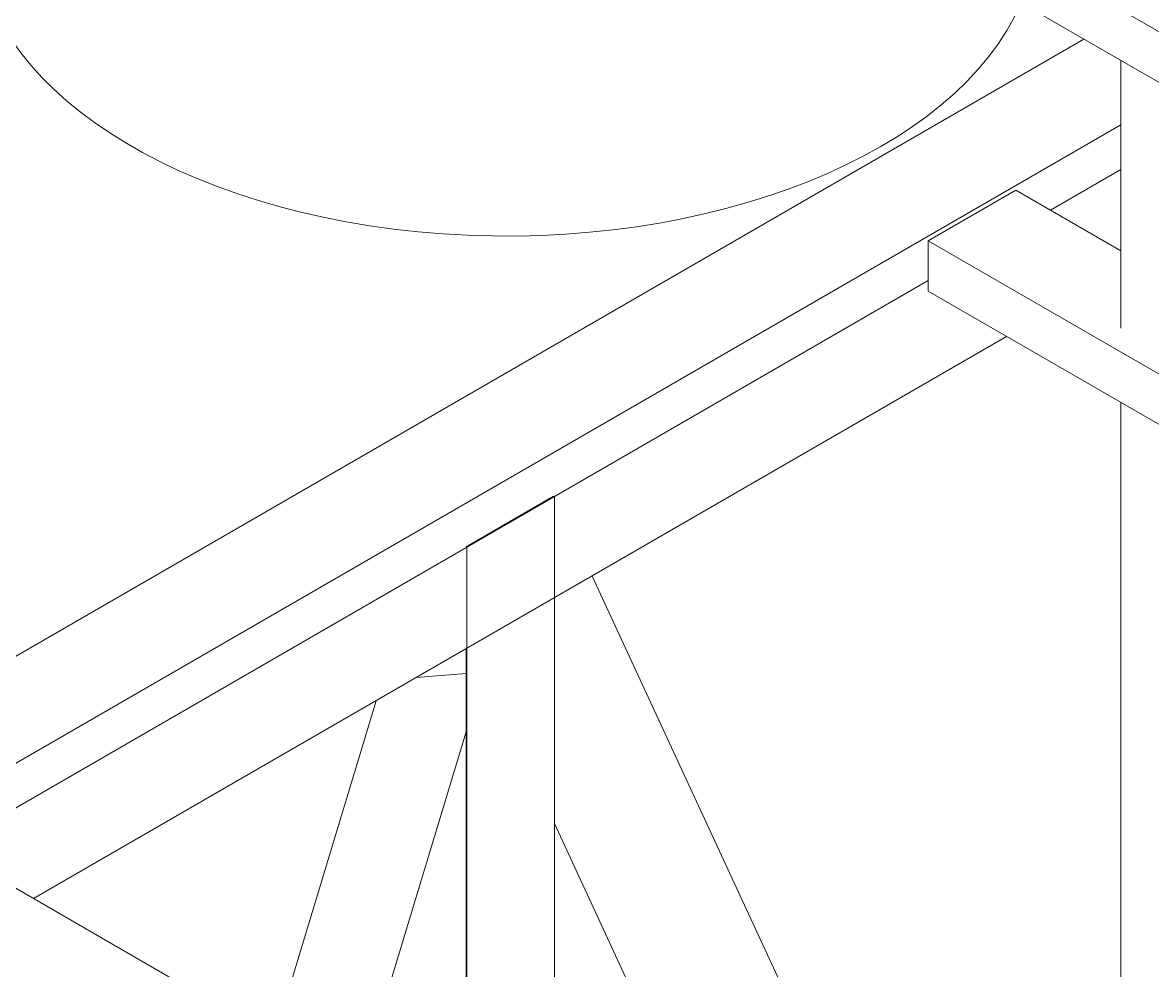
# Model space of a CAD drawing. Header units: millimetres. Extents: x -312439 to 477422, y -331570 to 212570.
# Drawn here: x 365807 to 368043, y 103998 to 105872 of the extents above; entities that cross this region are included whole.
import ezdxf

# ---------------------------------------------------------------- set-up
doc = ezdxf.new("R2010")
doc.units = ezdxf.units.MM

msp = doc.modelspace()

# ---------------------------------------------------------------- linework, layer by layer
at = {"color": 7, "linetype": 'Continuous', "lineweight": 0, "extrusion": (-1.11022e-16, 0.816497, 0.57735)}
for p, q in [((367599.432, 106117.587), (369097.841, 105252.48)), ((367599.432, 106017.587), (369097.841, 105152.48)), ((367980.158, 105797.775), (367980.158, 105268.137)), ((367772.637, 105540.982), (367599.432, 105440.982)), ((367772.637, 105540.982), (367980.158, 105421.17)), ((367599.432, 105440.982), (367599.432, 105340.982)), ((367599.432, 105440.982), (368113.137, 105144.395)), ((367599.432, 105340.982), (369037.766, 104510.56)), ((367980.158, 105121.17), (367980.158, 103899.95)), ((365001.356, 104617.587), (366499.765, 103752.48))]:
    msp.add_line(p, q, dxfattribs=at)
at = {"color": 3, "linetype": 'Continuous', "lineweight": 0, "extrusion": (-1.11022e-16, 0.816497, 0.57735)}
for p, q in [((367907.322, 105839.827), (365395.849, 104389.827)), ((367980.158, 105669.878), (365579.446, 104283.827)), ((367980.158, 105581.878), (367840.981, 105501.524)), ((367599.432, 105362.066), (365655.656, 104239.827)), ((367754.378, 105251.524), (365828.861, 104139.827)), ((366857.838, 104935.907), (366684.633, 104835.907)), ((366859.57, 104934.907), (366857.838, 104935.907)), ((366859.57, 104934.907), (366859.57, 103252.978)), ((366684.633, 104835.907), (366686.365, 104834.907)), ((366686.365, 104834.907), (366686.365, 103152.978)), ((367476.173, 103608.974), (366933.991, 104777.874)), ((366684.633, 104633.907), (366684.633, 103151.978)), ((366684.633, 104585.368), (366586.679, 104577.353)), ((366305.444, 103864.671), (366506.782, 104531.225)), ((366684.633, 104469.926), (366472.651, 103768.135)), ((366859.57, 104288.226), (367238.328, 103471.654))]:
    msp.add_line(p, q, dxfattribs=at)
at = {"color": 3, "linetype": 'Continuous', "lineweight": 0}
msp.add_ellipse((366764.325, 106055.757), major_axis=(-1048.768, 0), ratio=0.57735027, start_param=0, end_param=2.90126348, dxfattribs=at)

doc.saveas('drawing.dxf')
